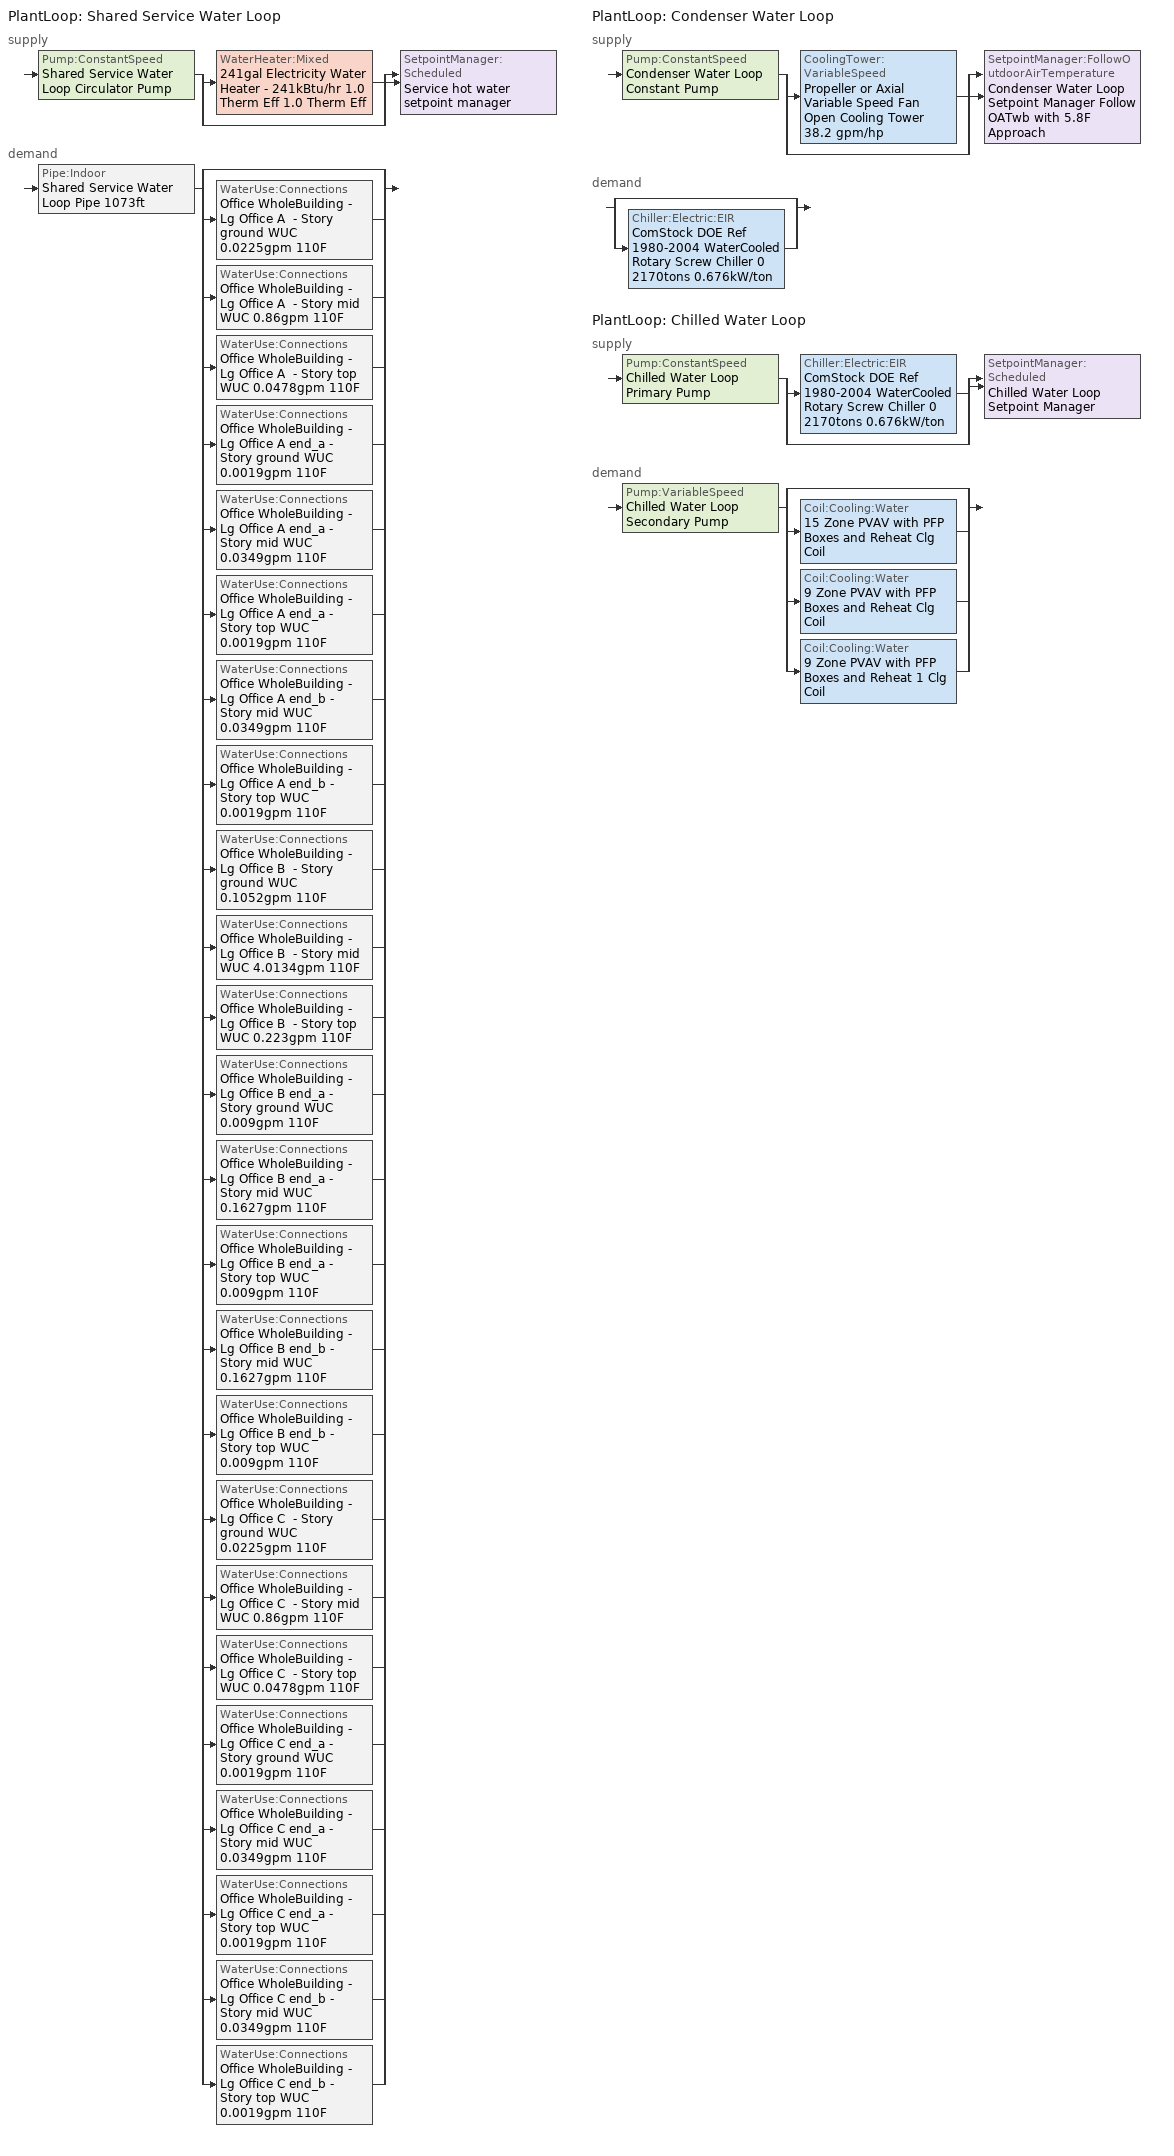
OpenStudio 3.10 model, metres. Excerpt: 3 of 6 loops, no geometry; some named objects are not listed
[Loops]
PlantLoop 'Shared Service Water Loop'
 supply: Pump:ConstantSpeed 'Shared Service Water Loop Circulator Pump' > split
  | WaterHeater:Mixed '241gal Electricity Water Heater - 241kBtu/hr 1.0 Therm Eff 1.0 Therm Eff'
  | bypass
  join > SetpointManager:Scheduled 'Service hot water setpoint manager'
 demand: Pipe:Indoor 'Shared Service Water Loop Pipe 1073ft' > split
  | bypass
  | WaterUse:Connections 'Office WholeBuilding - Lg Office A  - Story ground WUC 0.0225gpm 110F'
  | WaterUse:Connections 'Office WholeBuilding - Lg Office A  - Story mid WUC 0.86gpm 110F'
  | WaterUse:Connections 'Office WholeBuilding - Lg Office A  - Story top WUC 0.0478gpm 110F'
  | WaterUse:Connections 'Office WholeBuilding - Lg Office A end_a - Story ground WUC 0.0019gpm 110F'
  | WaterUse:Connections 'Office WholeBuilding - Lg Office A end_a - Story mid WUC 0.0349gpm 110F'
  | WaterUse:Connections 'Office WholeBuilding - Lg Office A end_a - Story top WUC 0.0019gpm 110F'
  | WaterUse:Connections 'Office WholeBuilding - Lg Office A end_b - Story mid WUC 0.0349gpm 110F'
  | WaterUse:Connections 'Office WholeBuilding - Lg Office A end_b - Story top WUC 0.0019gpm 110F'
  | WaterUse:Connections 'Office WholeBuilding - Lg Office B  - Story ground WUC 0.1052gpm 110F'
  | WaterUse:Connections 'Office WholeBuilding - Lg Office B  - Story mid WUC 4.0134gpm 110F'
  | WaterUse:Connections 'Office WholeBuilding - Lg Office B  - Story top WUC 0.223gpm 110F'
  | WaterUse:Connections 'Office WholeBuilding - Lg Office B end_a - Story ground WUC 0.009gpm 110F'
  | WaterUse:Connections 'Office WholeBuilding - Lg Office B end_a - Story mid WUC 0.1627gpm 110F'
  | WaterUse:Connections 'Office WholeBuilding - Lg Office B end_a - Story top WUC 0.009gpm 110F'
  | WaterUse:Connections 'Office WholeBuilding - Lg Office B end_b - Story mid WUC 0.1627gpm 110F'
  | WaterUse:Connections 'Office WholeBuilding - Lg Office B end_b - Story top WUC 0.009gpm 110F'
  | WaterUse:Connections 'Office WholeBuilding - Lg Office C  - Story ground WUC 0.0225gpm 110F'
  | WaterUse:Connections 'Office WholeBuilding - Lg Office C  - Story mid WUC 0.86gpm 110F'
  | WaterUse:Connections 'Office WholeBuilding - Lg Office C  - Story top WUC 0.0478gpm 110F'
  | WaterUse:Connections 'Office WholeBuilding - Lg Office C end_a - Story ground WUC 0.0019gpm 110F'
  | WaterUse:Connections 'Office WholeBuilding - Lg Office C end_a - Story mid WUC 0.0349gpm 110F'
  | WaterUse:Connections 'Office WholeBuilding - Lg Office C end_a - Story top WUC 0.0019gpm 110F'
  | WaterUse:Connections 'Office WholeBuilding - Lg Office C end_b - Story mid WUC 0.0349gpm 110F'
  | WaterUse:Connections 'Office WholeBuilding - Lg Office C end_b - Story top WUC 0.0019gpm 110F'
PlantLoop 'Condenser Water Loop'
 supply: Pump:ConstantSpeed 'Condenser Water Loop Constant Pump' > split
  | CoolingTower:VariableSpeed 'Propeller or Axial Variable Speed Fan Open Cooling Tower 38.2 gpm/hp'
  | bypass
  join > SetpointManager:FollowOutdoorAirTemperature 'Condenser Water Loop Setpoint Manager Follow OATwb with 5.8F Approach'
 demand: split
  | bypass
  | Chiller:Electric:EIR 'ComStock DOE Ref 1980-2004 WaterCooled  Rotary Screw Chiller 0 2170tons 0.676kW/ton'
PlantLoop 'Chilled Water Loop'
 supply: Pump:ConstantSpeed 'Chilled Water Loop Primary Pump' > split
  | Chiller:Electric:EIR 'ComStock DOE Ref 1980-2004 WaterCooled  Rotary Screw Chiller 0 2170tons 0.676kW/ton'
  | bypass
  join > SetpointManager:Scheduled 'Chilled Water Loop Setpoint Manager'
 demand: Pump:VariableSpeed 'Chilled Water Loop Secondary Pump' > split
  | bypass
  | Coil:Cooling:Water '15 Zone PVAV with PFP Boxes and Reheat Clg Coil'
  | Coil:Cooling:Water '9 Zone PVAV with PFP Boxes and Reheat Clg Coil'
  | Coil:Cooling:Water '9 Zone PVAV with PFP Boxes and Reheat 1 Clg Coil'
[SizingPeriod:DesignDay] Barometric Pressure {Pa}=98875; Wind Speed {m/s}=4.8; Wind Direction {deg}=190; Rain Indicator=No; Snow Indicator=No; Day of Month=21; Day Type=SummerDesignDay; Daylight Saving Time Indicator=No; Humidity Condition Type=Wetbulb; Dry-Bulb Temperature Range Modifier Type=DefaultMultipliers; Solar Model Indicator=ASHRAETau
Name | Maximum Dry-Bulb Temperature {C} | Daily Dry-Bulb Temperature Range {deltaC} | Month | Wetbulb or DewPoint at Maximum Dry-Bulb {C} | ASHRAE Clear Sky Optical Depth for Beam Irradiance | ASHRAE Clear Sky Optical Depth for Diffuse Irradiance
Tulsa Intl Arpt Aw October .4% Condns DB=>MCWB 1 | 31.8 | 11.7 | 10 | 21.2 | 0.335 | 2.551
Tulsa Intl Arpt Aw September .4% Condns DB=>MCWB 1 | 37.4 | 11.2 | 9 | 23.2 | 0.366 | 2.46
[Construction]
Copper pipe 0.75in type L with 0.5in fiberglass batt: Fiberglass batt 0.5in, Copper pipe 0.75in type L
[Material] Roughness=Smooth; Thermal Absorptance=0.9; Solar Absorptance=0.7; Visible Absorptance=0.7
Name | Thickness {m} | Conductivity {W/m-K} | Density {kg/m3} | Specific Heat {J/kg-K}
Copper pipe 0.75in type L | 0.001143 | 386 | 8906.27 | 385.1856
Fiberglass batt 0.5in | 0.0127 | 0.0663448 | 11.2129 | 837.36
[WaterUse:Equipment:Definition] Target Temperature Schedule=Mixed Water At Faucet Temp - 110F; Sensible Fraction Schedule=Fraction Sensible - 0.2; Latent Fraction Schedule=Fraction Latent - 0.05
Name | Peak Flow Rate {m3/s}
Office WholeBuilding - Lg Office A  - Story ground Water Use 0.0225gpm 110F; Office WholeBuilding - Lg Office C  - Story ground Water Use 0.0225gpm 110F | 1.42244e-06
Office WholeBuilding - Lg Office A  - Story mid Water Use 0.86gpm 110F; Office WholeBuilding - Lg Office C  - Story mid Water Use 0.86gpm 110F | 5.4258e-05
Office WholeBuilding - Lg Office A  - Story top Water Use 0.0478gpm 110F; Office WholeBuilding - Lg Office C  - Story top Water Use 0.0478gpm 110F | 3.01434e-06
Office WholeBuilding - Lg Office A end_a - Story ground Water Use 0.0019gpm 110F; Office WholeBuilding - Lg Office A end_a - Story top Water Use 0.0019gpm 110F; Office WholeBuilding - Lg Office A end_b - Story top Water Use 0.0019gpm 110F; Office WholeBuilding - Lg Office C end_a - Story ground Water Use 0.0019gpm 110F; Office WholeBuilding - Lg Office C end_a - Story top Water Use 0.0019gpm 110F; Office WholeBuilding - Lg Office C end_b - Story top Water Use 0.0019gpm 110F | 1.22203e-07
Office WholeBuilding - Lg Office A end_a - Story mid Water Use 0.0349gpm 110F; Office WholeBuilding - Lg Office A end_b - Story mid Water Use 0.0349gpm 110F; Office WholeBuilding - Lg Office C end_a - Story mid Water Use 0.0349gpm 110F; Office WholeBuilding - Lg Office C end_b - Story mid Water Use 0.0349gpm 110F | 2.19965e-06
Office WholeBuilding - Lg Office B  - Story ground Water Use 0.1052gpm 110F | 6.63806e-06
Office WholeBuilding - Lg Office B  - Story mid Water Use 4.0134gpm 110F | 0.000253204
Office WholeBuilding - Lg Office B  - Story top Water Use 0.223gpm 110F | 1.40669e-05
Office WholeBuilding - Lg Office B end_a - Story ground Water Use 0.009gpm 110F; Office WholeBuilding - Lg Office B end_a - Story top Water Use 0.009gpm 110F; Office WholeBuilding - Lg Office B end_b - Story top Water Use 0.009gpm 110F | 5.7028e-07
Office WholeBuilding - Lg Office B end_a - Story mid Water Use 0.1627gpm 110F; Office WholeBuilding - Lg Office B end_b - Story mid Water Use 0.1627gpm 110F | 1.0265e-05
[WaterUse:Equipment] Flow Rate Fraction Schedule=OfficeLarge BLDG_SWH_SCH
Name | Water Use Equipment Definition | Space
Office WholeBuilding - Lg Office A  - Story ground Service Water Use 0.0225gpm 110F | Office WholeBuilding - Lg Office A  - Story ground Water Use 0.0225gpm 110F | Office WholeBuilding - Lg Office A  - Story ground
Office WholeBuilding - Lg Office A  - Story mid Service Water Use 0.86gpm 110F | Office WholeBuilding - Lg Office A  - Story mid Water Use 0.86gpm 110F | Office WholeBuilding - Lg Office A  - Story mid
Office WholeBuilding - Lg Office A  - Story top Service Water Use 0.0478gpm 110F | Office WholeBuilding - Lg Office A  - Story top Water Use 0.0478gpm 110F | Office WholeBuilding - Lg Office A  - Story top
Office WholeBuilding - Lg Office A end_a - Story ground Service Water Use 0.0019gpm 110F | Office WholeBuilding - Lg Office A end_a - Story ground Water Use 0.0019gpm 110F | Office WholeBuilding - Lg Office A end_a - Story ground
Office WholeBuilding - Lg Office A end_a - Story mid Service Water Use 0.0349gpm 110F | Office WholeBuilding - Lg Office A end_a - Story mid Water Use 0.0349gpm 110F | Office WholeBuilding - Lg Office A end_a - Story mid
Office WholeBuilding - Lg Office A end_a - Story top Service Water Use 0.0019gpm 110F | Office WholeBuilding - Lg Office A end_a - Story top Water Use 0.0019gpm 110F | Office WholeBuilding - Lg Office A end_a - Story top
Office WholeBuilding - Lg Office A end_b - Story mid Service Water Use 0.0349gpm 110F | Office WholeBuilding - Lg Office A end_b - Story mid Water Use 0.0349gpm 110F | Office WholeBuilding - Lg Office A end_b - Story mid
Office WholeBuilding - Lg Office A end_b - Story top Service Water Use 0.0019gpm 110F | Office WholeBuilding - Lg Office A end_b - Story top Water Use 0.0019gpm 110F | Office WholeBuilding - Lg Office A end_b - Story top
Office WholeBuilding - Lg Office B  - Story ground Service Water Use 0.1052gpm 110F | Office WholeBuilding - Lg Office B  - Story ground Water Use 0.1052gpm 110F | Office WholeBuilding - Lg Office B  - Story ground
Office WholeBuilding - Lg Office B  - Story mid Service Water Use 4.0134gpm 110F | Office WholeBuilding - Lg Office B  - Story mid Water Use 4.0134gpm 110F | Office WholeBuilding - Lg Office B  - Story mid
Office WholeBuilding - Lg Office B  - Story top Service Water Use 0.223gpm 110F | Office WholeBuilding - Lg Office B  - Story top Water Use 0.223gpm 110F | Office WholeBuilding - Lg Office B  - Story top
Office WholeBuilding - Lg Office B end_a - Story ground Service Water Use 0.009gpm 110F | Office WholeBuilding - Lg Office B end_a - Story ground Water Use 0.009gpm 110F | Office WholeBuilding - Lg Office B end_a - Story ground
Office WholeBuilding - Lg Office B end_a - Story mid Service Water Use 0.1627gpm 110F | Office WholeBuilding - Lg Office B end_a - Story mid Water Use 0.1627gpm 110F | Office WholeBuilding - Lg Office B end_a - Story mid
Office WholeBuilding - Lg Office B end_a - Story top Service Water Use 0.009gpm 110F | Office WholeBuilding - Lg Office B end_a - Story top Water Use 0.009gpm 110F | Office WholeBuilding - Lg Office B end_a - Story top
Office WholeBuilding - Lg Office B end_b - Story mid Service Water Use 0.1627gpm 110F | Office WholeBuilding - Lg Office B end_b - Story mid Water Use 0.1627gpm 110F | Office WholeBuilding - Lg Office B end_b - Story mid
Office WholeBuilding - Lg Office B end_b - Story top Service Water Use 0.009gpm 110F | Office WholeBuilding - Lg Office B end_b - Story top Water Use 0.009gpm 110F | Office WholeBuilding - Lg Office B end_b - Story top
Office WholeBuilding - Lg Office C  - Story ground Service Water Use 0.0225gpm 110F | Office WholeBuilding - Lg Office C  - Story ground Water Use 0.0225gpm 110F | Office WholeBuilding - Lg Office C  - Story ground
Office WholeBuilding - Lg Office C  - Story mid Service Water Use 0.86gpm 110F | Office WholeBuilding - Lg Office C  - Story mid Water Use 0.86gpm 110F | Office WholeBuilding - Lg Office C  - Story mid
Office WholeBuilding - Lg Office C  - Story top Service Water Use 0.0478gpm 110F | Office WholeBuilding - Lg Office C  - Story top Water Use 0.0478gpm 110F | Office WholeBuilding - Lg Office C  - Story top
Office WholeBuilding - Lg Office C end_a - Story ground Service Water Use 0.0019gpm 110F | Office WholeBuilding - Lg Office C end_a - Story ground Water Use 0.0019gpm 110F | Office WholeBuilding - Lg Office C end_a - Story ground
Office WholeBuilding - Lg Office C end_a - Story mid Service Water Use 0.0349gpm 110F | Office WholeBuilding - Lg Office C end_a - Story mid Water Use 0.0349gpm 110F | Office WholeBuilding - Lg Office C end_a - Story mid
Office WholeBuilding - Lg Office C end_a - Story top Service Water Use 0.0019gpm 110F | Office WholeBuilding - Lg Office C end_a - Story top Water Use 0.0019gpm 110F | Office WholeBuilding - Lg Office C end_a - Story top
Office WholeBuilding - Lg Office C end_b - Story mid Service Water Use 0.0349gpm 110F | Office WholeBuilding - Lg Office C end_b - Story mid Water Use 0.0349gpm 110F | Office WholeBuilding - Lg Office C end_b - Story mid
Office WholeBuilding - Lg Office C end_b - Story top Service Water Use 0.0019gpm 110F | Office WholeBuilding - Lg Office C end_b - Story top Water Use 0.0019gpm 110F | Office WholeBuilding - Lg Office C end_b - Story top
[WaterUse:Connections] Drain Water Heat Exchanger Type=None; Drain Water Heat Exchanger Destination=Plant
Name | Water Use Equipment Name 1
Office WholeBuilding - Lg Office A  - Story ground WUC 0.0225gpm 110F | Office WholeBuilding - Lg Office A  - Story ground Service Water Use 0.0225gpm 110F
Office WholeBuilding - Lg Office A  - Story mid WUC 0.86gpm 110F | Office WholeBuilding - Lg Office A  - Story mid Service Water Use 0.86gpm 110F
Office WholeBuilding - Lg Office A  - Story top WUC 0.0478gpm 110F | Office WholeBuilding - Lg Office A  - Story top Service Water Use 0.0478gpm 110F
Office WholeBuilding - Lg Office A end_a - Story ground WUC 0.0019gpm 110F | Office WholeBuilding - Lg Office A end_a - Story ground Service Water Use 0.0019gpm 110F
Office WholeBuilding - Lg Office A end_a - Story mid WUC 0.0349gpm 110F | Office WholeBuilding - Lg Office A end_a - Story mid Service Water Use 0.0349gpm 110F
Office WholeBuilding - Lg Office A end_a - Story top WUC 0.0019gpm 110F | Office WholeBuilding - Lg Office A end_a - Story top Service Water Use 0.0019gpm 110F
Office WholeBuilding - Lg Office A end_b - Story mid WUC 0.0349gpm 110F | Office WholeBuilding - Lg Office A end_b - Story mid Service Water Use 0.0349gpm 110F
Office WholeBuilding - Lg Office A end_b - Story top WUC 0.0019gpm 110F | Office WholeBuilding - Lg Office A end_b - Story top Service Water Use 0.0019gpm 110F
Office WholeBuilding - Lg Office B  - Story ground WUC 0.1052gpm 110F | Office WholeBuilding - Lg Office B  - Story ground Service Water Use 0.1052gpm 110F
Office WholeBuilding - Lg Office B  - Story mid WUC 4.0134gpm 110F | Office WholeBuilding - Lg Office B  - Story mid Service Water Use 4.0134gpm 110F
Office WholeBuilding - Lg Office B  - Story top WUC 0.223gpm 110F | Office WholeBuilding - Lg Office B  - Story top Service Water Use 0.223gpm 110F
Office WholeBuilding - Lg Office B end_a - Story ground WUC 0.009gpm 110F | Office WholeBuilding - Lg Office B end_a - Story ground Service Water Use 0.009gpm 110F
Office WholeBuilding - Lg Office B end_a - Story mid WUC 0.1627gpm 110F | Office WholeBuilding - Lg Office B end_a - Story mid Service Water Use 0.1627gpm 110F
Office WholeBuilding - Lg Office B end_a - Story top WUC 0.009gpm 110F | Office WholeBuilding - Lg Office B end_a - Story top Service Water Use 0.009gpm 110F
Office WholeBuilding - Lg Office B end_b - Story mid WUC 0.1627gpm 110F | Office WholeBuilding - Lg Office B end_b - Story mid Service Water Use 0.1627gpm 110F
Office WholeBuilding - Lg Office B end_b - Story top WUC 0.009gpm 110F | Office WholeBuilding - Lg Office B end_b - Story top Service Water Use 0.009gpm 110F
Office WholeBuilding - Lg Office C  - Story ground WUC 0.0225gpm 110F | Office WholeBuilding - Lg Office C  - Story ground Service Water Use 0.0225gpm 110F
Office WholeBuilding - Lg Office C  - Story mid WUC 0.86gpm 110F | Office WholeBuilding - Lg Office C  - Story mid Service Water Use 0.86gpm 110F
Office WholeBuilding - Lg Office C  - Story top WUC 0.0478gpm 110F | Office WholeBuilding - Lg Office C  - Story top Service Water Use 0.0478gpm 110F
Office WholeBuilding - Lg Office C end_a - Story ground WUC 0.0019gpm 110F | Office WholeBuilding - Lg Office C end_a - Story ground Service Water Use 0.0019gpm 110F
Office WholeBuilding - Lg Office C end_a - Story mid WUC 0.0349gpm 110F | Office WholeBuilding - Lg Office C end_a - Story mid Service Water Use 0.0349gpm 110F
Office WholeBuilding - Lg Office C end_a - Story top WUC 0.0019gpm 110F | Office WholeBuilding - Lg Office C end_a - Story top Service Water Use 0.0019gpm 110F
Office WholeBuilding - Lg Office C end_b - Story mid WUC 0.0349gpm 110F | Office WholeBuilding - Lg Office C end_b - Story mid Service Water Use 0.0349gpm 110F
Office WholeBuilding - Lg Office C end_b - Story top WUC 0.0019gpm 110F | Office WholeBuilding - Lg Office C end_b - Story top Service Water Use 0.0019gpm 110F
[PlantLoop] Glycol Concentration=0; Load Distribution Scheme=Optimal
Name | Maximum Loop Temperature {C} | Minimum Loop Temperature {C} | Maximum Loop Flow Rate {m3/s} | Plant Loop Volume {m3} | Common Pipe Simulation
Shared Service Water Loop | 60 | 51.6667 | 0.0070709 | 0.848508
Condenser Water Loop | 80 | 5 | 0.555443 | 66.6532
Chilled Water Loop | 40 | 1 | 0.397045 | 47.6454 | CommonPipe
[Sizing:Plant]
Name | Loop Type | Design Loop Exit Temperature {C} | Loop Design Temperature Difference {deltaC} | Sizing Option | Zone Timesteps in Averaging Window | Coincident Sizing Factor Mode
Shared Service Water Loop | Heating | 60 | 5 | NonCoincident | 1 | None
Condenser Water Loop | Condenser | 29.4444 | 5.55556 | Coincident | 6 | GlobalCoolingSizingFactor
Chilled Water Loop | Cooling | 6.66667 | 5.61111 | NonCoincident | 1 | None
[SetpointManager:Scheduled] Control Variable=Temperature
Name | Schedule | Setpoint Node or NodeList
Service hot water setpoint manager | Service Water Loop Temp - 140F | Shared Service Water Loop Supply Outlet Node
Chilled Water Loop Setpoint Manager | Chilled Water Loop Temp - 44F | Chilled Water Loop Supply Outlet Node
[Pump:ConstantSpeed] Fraction of Motor Inefficiencies to Fluid Stream=0; Pump Control Type=Intermittent; Design Power Sizing Method=PowerPerFlowPerPressure; Design Electric Power per Unit Flow Rate {W/(m3/s)}=348701.1; Design Shaft Power per Unit Flow Rate per Unit Head {W-s/m3-Pa}=1.28205
Name | Rated Flow Rate {m3/s} | Rated Pump Head {Pa} | Rated Power Consumption {W} | Motor Efficiency
Shared Service Water Loop Circulator Pump | 0.0070709 | 29890.7 | 385.02 | 0.703774
Condenser Water Loop Constant Pump | 0.555443 | 148557 | 111945 | 0.945
Chilled Water Loop Primary Pump | 0.397045 | 44836 | 25080.2 | 0.91
[WaterHeater:Mixed]
241gal Electricity Water Heater - 241kBtu/hr 1.0 Therm Eff 1.0 Therm Eff: Tank Volume {m3}=0.91155; Setpoint Temperature Schedule=Service Water Loop Temp - 140F; Deadband Temperature Difference {deltaC}=2; Maximum Temperature Limit {C}=60; Heater Control Type=Cycle; Heater Maximum Capacity {W}=70573.3; Heater Fuel Type=Electricity; Heater Thermal Efficiency=1; Off Cycle Parasitic Fuel Consumption Rate {W}=0; Off Cycle Parasitic Fuel Type=Electricity; Off Cycle Parasitic Heat Fraction to Tank=0; On Cycle Parasitic Fuel Consumption Rate {W}=0; On Cycle Parasitic Fuel Type=Electricity; On Cycle Parasitic Heat Fraction to Tank=0; Ambient Temperature Indicator=Schedule; Ambient Temperature Schedule=Water Heater Ambient Temp Schedule 71.6F; Off Cycle Loss Coefficient to Ambient Temperature {W/K}=4.24379; On Cycle Loss Coefficient to Ambient Temperature {W/K}=4.24379; Use Side Effectiveness=1; Source Side Effectiveness=1; Use Side Design Flow Rate {m3/s}=autosize; Source Side Design Flow Rate {m3/s}=autosize; Indirect Water Heating Recovery Time {hr}=1.5; Source Side Flow Control Mode=IndirectHeatPrimarySetpoint
[WaterHeater:Sizing]
241gal Electricity Water Heater - 241kBtu/hr 1.0 Therm Eff 1.0 Therm Eff: Design Mode=PeakDraw; Time Storage Can Meet Peak Draw {hr}=0.538503; Time for Tank Recovery {hr}=1; Nominal Tank Volume for Autosizing Plant Connections {m3}=1
[Pipe:Indoor]
Shared Service Water Loop Pipe 1073ft: Construction=Copper pipe 0.75in type L with 0.5in fiberglass batt; Environment Type=Schedule; Ambient Temperature Schedule=Shared Service Water Loop Piping Air Temp - 70F; Ambient Air Velocity Schedule=Shared Service Water Loop Piping Air Velocity - 0.67mph; Pipe Inside Diameter {m}=0.019939; Pipe Length {m}=326.988
[SetpointManager:FollowOutdoorAirTemperature]
Condenser Water Loop Setpoint Manager Follow OATwb with 5.8F Approach: Control Variable=Temperature; Reference Temperature Type=OutdoorAirWetBulb; Offset Temperature Difference {deltaC}=3.24444; Maximum Setpoint Temperature {C}=29.4444; Minimum Setpoint Temperature {C}=21.1111; Setpoint Node or NodeList=Condenser Water Loop Supply Outlet Node
[CoolingTower:VariableSpeed]
Propeller or Axial Variable Speed Fan Open Cooling Tower 38.2 gpm/hp: Model Type=CoolToolsCrossFlow; Design Inlet Air Wet-Bulb Temperature {C}=26.2; Design Approach Temperature {deltaC}=3.24444; Design Range Temperature {deltaC}=5.55556; Design Water Flow Rate {m3/s}=0.555443; Design Air Flow Rate {m3/s}=356.938; Design Fan Power {W}=132356; Fan Power Ratio Function of Air Flow Rate Ratio Curve=VSD-TWR-FAN-FPLR; Minimum Air Flow Rate Ratio=0.2; Fraction of Tower Capacity in Free Convection Regime=0.125; Basin Heater Capacity {W/K}=0; Basin Heater Setpoint Temperature {C}=2; Evaporation Loss Mode=SaturatedExit; Evaporation Loss Factor {percent/K}=0.2; Drift Loss Percent {percent}=0.008; Blowdown Calculation Mode=ConcentrationRatio; Blowdown Concentration Ratio=3; Number of Cells=1; Sizing Factor=1
[Pump:VariableSpeed]
Chilled Water Loop Secondary Pump: Rated Flow Rate {m3/s}=0.397045; Rated Pump Head {Pa}=134508; Rated Power Consumption {W}=73150.5; Motor Efficiency=0.936; Fraction of Motor Inefficiencies to Fluid Stream=0; Coefficient 1 of the Part Load Performance Curve=0; Coefficient 2 of the Part Load Performance Curve=0.5726; Coefficient 3 of the Part Load Performance Curve=-0.301; Coefficient 4 of the Part Load Performance Curve=0.7347; Pump Control Type=Intermittent; Skin Loss Radiative Fraction=0.5; Design Power Sizing Method=PowerPerFlowPerPressure; Design Electric Power per Unit Flow Rate {W/(m3/s)}=348701.1; Design Shaft Power per Unit Flow Rate per Unit Head {W-s/m3-Pa}=1.28205; Design Minimum Flow Rate Fraction=0
[Chiller:Electric:EIR]
ComStock DOE Ref 1980-2004 WaterCooled  Rotary Screw Chiller 0 2170tons 0.676kW/ton: Reference Capacity {W}=9.35146e+06; Reference COP {W/W}=5.20266; Reference Leaving Chilled Water Temperature {C}=6.66667; Reference Entering Condenser Fluid Temperature {C}=35; Reference Chilled Water Flow Rate {m3/s}=0.397045; Reference Condenser Fluid Flow Rate {m3/s}=0.482994; Cooling Capacity Function of Temperature Curve=ChlrWtrPosDispPathAAllQRatio_fTchwsTcwsSI; Electric Input to Cooling Output Ratio Function of Temperature Curve=ChlrWtrPosDispPathAAllEIRRatio_fTchwsTcwsSI; Electric Input to Cooling Output Ratio Function of Part Load Ratio Curve=ChlrWtrCentPathAAllEIRRatio_fQRatio; Minimum Part Load Ratio=0.15; Maximum Part Load Ratio=1; Optimum Part Load Ratio=1; Minimum Unloading Ratio=0.25; Condenser Type=WaterCooled; Leaving Chilled Water Lower Temperature Limit {C}=2.22222; Chiller Flow Mode=ConstantFlow; Design Heat Recovery Water Flow Rate {m3/s}=Autosize; Sizing Factor=1; Basin Heater Setpoint Temperature {C}=10; Condenser Heat Recovery Relative Capacity Fraction=1; Condenser Flow Control=ConstantFlow; Condenser Minimum Flow Fraction=0.2; Thermosiphon Minimum Temperature Difference=0
[Coil:Cooling:Water] Availability Schedule=Always On Discrete; Design Inlet Water Temperature {C}=6.66667; Design Outlet Air Humidity Ratio {kg-H2O/kg-air}=0.0085; Heat Exchanger Configuration=CrossFlow
Name | Design Water Flow Rate {m3/s} | Design Air Flow Rate {m3/s} | Design Inlet Air Temperature {C} | Design Outlet Air Temperature {C} | Design Inlet Air Humidity Ratio {kg-H2O/kg-air}
15 Zone PVAV with PFP Boxes and Reheat Clg Coil | 0.0534691 | 68.4022 | 26.03 | 10.9015 | 0.00858848
9 Zone PVAV with PFP Boxes and Reheat Clg Coil | 0.321312 | 411.226 | 24.9496 | 10.9029 | 0.00901937
9 Zone PVAV with PFP Boxes and Reheat 1 Clg Coil | 0.0222636 | 28.1938 | 24.8614 | 10.8853 | 0.00911306
[Controller:WaterCoil] Action=Reverse; Minimum Actuated Flow {m3/s}=0
Name | Water Coil | Controller Convergence Tolerance {deltaC} | Maximum Actuated Flow {m3/s}
15 Zone PVAV with PFP Boxes and Reheat Clg Coil Controller | 15 Zone PVAV with PFP Boxes and Reheat Clg Coil | 8.90591e-06 | 0.0534691
9 Zone PVAV with PFP Boxes and Reheat Clg Coil Controller | 9 Zone PVAV with PFP Boxes and Reheat Clg Coil | 1.48202e-06 | 0.321312
9 Zone PVAV with PFP Boxes and Reheat 1 Clg Coil Controller | 9 Zone PVAV with PFP Boxes and Reheat 1 Clg Coil | 2.13888e-05 | 0.0222636
[AvailabilityManager:NightCycle] Applicability Schedule=Always On Discrete; Thermostat Tolerance {deltaC}=1.9999; Cycling Run Time Control Type=Thermostat; Cycling Run Time {s}=3600
Name | Control Type
Availability Manager Night Cycle 1 | CycleOnAny
Availability Manager Night Cycle 2; Availability Manager Night Cycle 3 | CycleOnAnyCoolingOrHeatingZone
[Schedule:Ruleset]
OfficeLarge BLDG_SWH_SCH: Default Day Schedule=OfficeLarge BLDG_SWH_SCH Default; Summer Design Day Schedule=OfficeLarge BLDG_SWH_SCH Summer Design Day; Winter Design Day Schedule=OfficeLarge BLDG_SWH_SCH Winter Design Day
Fraction Sensible - 0.2: Default Day Schedule=Fraction Sensible - 0.2 Default
Fraction Latent - 0.05: Default Day Schedule=Fraction Latent - 0.05 Default
Mixed Water At Faucet Temp - 110F: Default Day Schedule=Mixed Water At Faucet Temp - 110F Default
Service Water Loop Temp - 140F: Default Day Schedule=Service Water Loop Temp - 140F Default
Water Heater Ambient Temp Schedule 71.6F: Default Day Schedule=Water Heater Ambient Temp Schedule 71.6F Default
Shared Service Water Loop Piping Air Temp - 70F: Default Day Schedule=Shared Service Water Loop Piping Air Temp - 70F Default
Shared Service Water Loop Piping Air Velocity - 0.67mph: Default Day Schedule=Shared Service Water Loop Piping Air Velocity - 0.67mph Default
Chilled Water Loop Temp - 44F: Default Day Schedule=Chilled Water Loop Temp - 44F Default
[Schedule:Day]
OfficeLarge BLDG_SWH_SCH Default: No, 0, 15, 0.01875, 0, 30, 0.0125, 0, 45, 0.00625, 1, 0, 0, 5, 30, 0, 5, 45, 0.0175, 6, 0, 0.035, 6, 15, 0.0525, 6, 30, 0.07, 6, 45, 0.1, 7, 0, 0.13, 7, 15, 0.16, 7, 30, 0.19, 7, 45, 0.23, 8, 0, 0.27, 8, 15, 0.31, 8, 30, 0.35, 8, 45, 0.3575, 9, 0, 0.365, 9, 15, 0.3725, 9, 30, 0.38, 9, 45, 0.3825, 10, 0, 0.385, 10, 15, 0.3875, 10, 30, 0.39, 10, 45, 0.41, 11, 0, 0.43, 11, 15, 0.45, 11, 30, 0.47, 11, 45, 0.495, 12, 0, 0.52, 12, 15, 0.545, 12, 30, 0.57, 12, 45, 0.5625, 13, 0, 0.555, 13, 15, 0.5475, 13, 30, 0.54, 13, 45, 0.49, 14, 0, 0.44, 14, 15, 0.39, 14, 30, 0.34, 14, 45, 0.3375, 15, 0, 0.335, 15, 15, 0.3325, 15, 30, 0.33, 15, 45, 0.3575, 16, 0, 0.385, 16, 15, 0.4125, 16, 30, 0.44, 16, 45, 0.395, 17, 0, 0.35, 17, 15, 0.305, 17, 30, 0.26, 17, 45, 0.2475, 18, 0, 0.235, 18, 15, 0.2225, 18, 30, 0.21, 18, 45, 0.195, 19, 0, 0.18, 19, 15, 0.165, 19, 30, 0.15, 19, 45, 0.155, 20, 0, 0.16, 20, 15, 0.165, 20, 30, 0.17, 20, 45, 0.1475, 21, 0, 0.125, 21, 15, 0.1025, 21, 30, 0.08, 21, 45, 0.0725, 22, 0, 0.065, 22, 15, 0.0575, 22, 30, 0.05, 23, 0, 0.05, 23, 15, 0.04375, 23, 30, 0.0375, 23, 45, 0.03125, 24, 0, 0.025
OfficeLarge BLDG_SWH_SCH Summer Design Day: No, 6, 0, 0, 7, 0, 0.07, 8, 0, 0.19, 9, 0, 0.35, 10, 0, 0.38, 11, 0, 0.39, 12, 0, 0.47, 13, 0, 0.57, 14, 0, 0.54, 15, 0, 0.34, 16, 0, 0.33, 17, 0, 0.44, 18, 0, 0.26, 19, 0, 0.21, 20, 0, 0.15, 21, 0, 0.17, 22, 0, 0.08, 24, 0, 0.05
OfficeLarge BLDG_SWH_SCH Winter Design Day: No, 6, 0, 0, 7, 0, 0.07, 8, 0, 0.11, 9, 0, 0.15, 10, 0, 0.21, 11, 0, 0.19, 12, 0, 0.23, 13, 0, 0.2, 14, 0, 0.19, 15, 0, 0.15, 16, 0, 0.13, 17, 0, 0.14, 21, 0, 0.07, 22, 0, 0.09, 24, 0, 0.05
OfficeLarge BLDG_SWH_SCH WntrDsn|Sat Day: No, 0, 15, 0.01875, 0, 30, 0.0125, 0, 45, 0.00625, 1, 0, 0, 5, 30, 0, 5, 45, 0.0175, 6, 0, 0.035, 6, 15, 0.0525, 6, 30, 0.07, 6, 45, 0.08, 7, 0, 0.09, 7, 15, 0.1, 7, 30, 0.11, 7, 45, 0.12, 8, 0, 0.13, 8, 15, 0.14, 8, 30, 0.15, 8, 45, 0.165, 9, 0, 0.18, 9, 15, 0.195, 9, 30, 0.21, 9, 45, 0.205, 10, 0, 0.2, 10, 15, 0.195, 10, 30, 0.19, 10, 45, 0.2, 11, 0, 0.21, 11, 15, 0.22, 11, 30, 0.23, 11, 45, 0.2225, 12, 0, 0.215, 12, 15, 0.2075, 12, 30, 0.2, 12, 45, 0.1975, 13, 0, 0.195, 13, 15, 0.1925, 13, 30, 0.19, 13, 45, 0.18, 14, 0, 0.17, 14, 15, 0.16, 14, 30, 0.15, 14, 45, 0.145, 15, 0, 0.14, 15, 15, 0.135, 15, 30, 0.13, 15, 45, 0.1325, 16, 0, 0.135, 16, 15, 0.1375, 16, 30, 0.14, 16, 45, 0.1225, 17, 0, 0.105, 17, 15, 0.0875, 17, 30, 0.07, 20, 30, 0.07, 20, 45, 0.075, 21, 0, 0.08, 21, 15, 0.085, 21, 30, 0.09, 21, 45, 0.08, 22, 0, 0.07, 22, 15, 0.06, 22, 30, 0.05, 23, 0, 0.05, 23, 15, 0.04375, 23, 30, 0.0375, 23, 45, 0.03125, 24, 0, 0.025
Fraction Sensible - 0.2 Default: 24, 0, 0.2
Fraction Latent - 0.05 Default: 24, 0, 0.05
Mixed Water At Faucet Temp - 110F Default: 24, 0, 43.3333
Service Water Loop Temp - 140F Default: 24, 0, 60
Water Heater Ambient Temp Schedule 71.6F Default: 24, 0, 22
Shared Service Water Loop Piping Air Temp - 70F Default: 24, 0, 21.1
Shared Service Water Loop Piping Air Velocity - 0.67mph Default: 24, 0, 0.3
Chilled Water Loop Temp - 44F Default: 24, 0, 6.66667
OfficeLarge BLDG_SWH_SCH Default 1: No, 0, 15, 0.015, 0, 30, 0.01, 0, 45, 0.005, 1, 0, 0, 5, 30, 0, 5, 45, 0.0175, 6, 0, 0.035, 6, 15, 0.0525, 6, 30, 0.07, 6, 45, 0.0625, 7, 0, 0.055, 7, 15, 0.0475, 7, 30, 0.04, 10, 0, 0.04, 10, 15, 0.0425, 10, 30, 0.045, 10, 45, 0.0475, 11, 0, 0.05, 11, 15, 0.0525, 11, 30, 0.055, 11, 45, 0.0575, 12, 0, 0.06, 12, 30, 0.06, 12, 45, 0.0675, 13, 0, 0.075, 13, 15, 0.0825, 13, 30, 0.09, 13, 45, 0.0825, 14, 0, 0.075, 14, 15, 0.0675, 14, 30, 0.06, 14, 45, 0.055, 15, 0, 0.05, 15, 15, 0.045, 15, 30, 0.04, 20, 30, 0.04, 20, 45, 0.0475, 21, 0, 0.055, 21, 15, 0.0625, 21, 30, 0.07, 21, 45, 0.0625, 22, 0, 0.055, 22, 15, 0.0475, 22, 30, 0.04, 23, 0, 0.04, 23, 15, 0.035, 23, 30, 0.03, 23, 45, 0.025, 24, 0, 0.02
[Schedule:Rule] Schedule Ruleset=OfficeLarge BLDG_SWH_SCH
Name | Rule Order | Day Schedule | Apply Saturday | Date Specification Type | Start Month | Start Day | End Month | End Day | Apply Sunday
Schedule Rule 21 | 1 | OfficeLarge BLDG_SWH_SCH WntrDsn|Sat Day | Yes | DateRange | 1 | 1 | 12 | 31
Schedule Rule 36 | 0 | OfficeLarge BLDG_SWH_SCH Default 1 |  |  |  |  |  |  | Yes
[Schedule:Constant]
Always On Discrete: Value=1
[Curve:Cubic]
VSD-TWR-FAN-FPLR: Coefficient1 Constant=0.331629; Coefficient2 x=-0.885676; Coefficient3 x**2=0.605565; Coefficient4 x**3=0.948482; Minimum Value of x=0; Maximum Value of x=1
[Curve:Biquadratic] Minimum Value of x=4.44; Maximum Value of x=12.22; Minimum Value of y=15.56; Maximum Value of y=29.44
Name | Coefficient1 Constant | Coefficient2 x | Coefficient3 x**2 | Coefficient4 y | Coefficient5 y**2 | Coefficient6 x*y | Minimum Curve Output | Maximum Curve Output
ChlrWtrPosDispPathAAllQRatio_fTchwsTcwsSI | 0.96744 | 0.037082 | 0.000434 | -0.005837 | -4.9e-05 | -0.000274 | 0.89 | 1.33
ChlrWtrPosDispPathAAllEIRRatio_fTchwsTcwsSI | 0.665307 | -0.009339 | 0.000483 | 0.009492 | 0.000544 | -0.000864 | 0.74 | 1.27
[Curve:Quadratic]
ChlrWtrCentPathAAllEIRRatio_fQRatio: Coefficient1 Constant=0.222149; Coefficient2 x=0.503156; Coefficient3 x**2=0.256905; Minimum Value of x=0.1; Maximum Value of x=1; Minimum Curve Output=0.28
